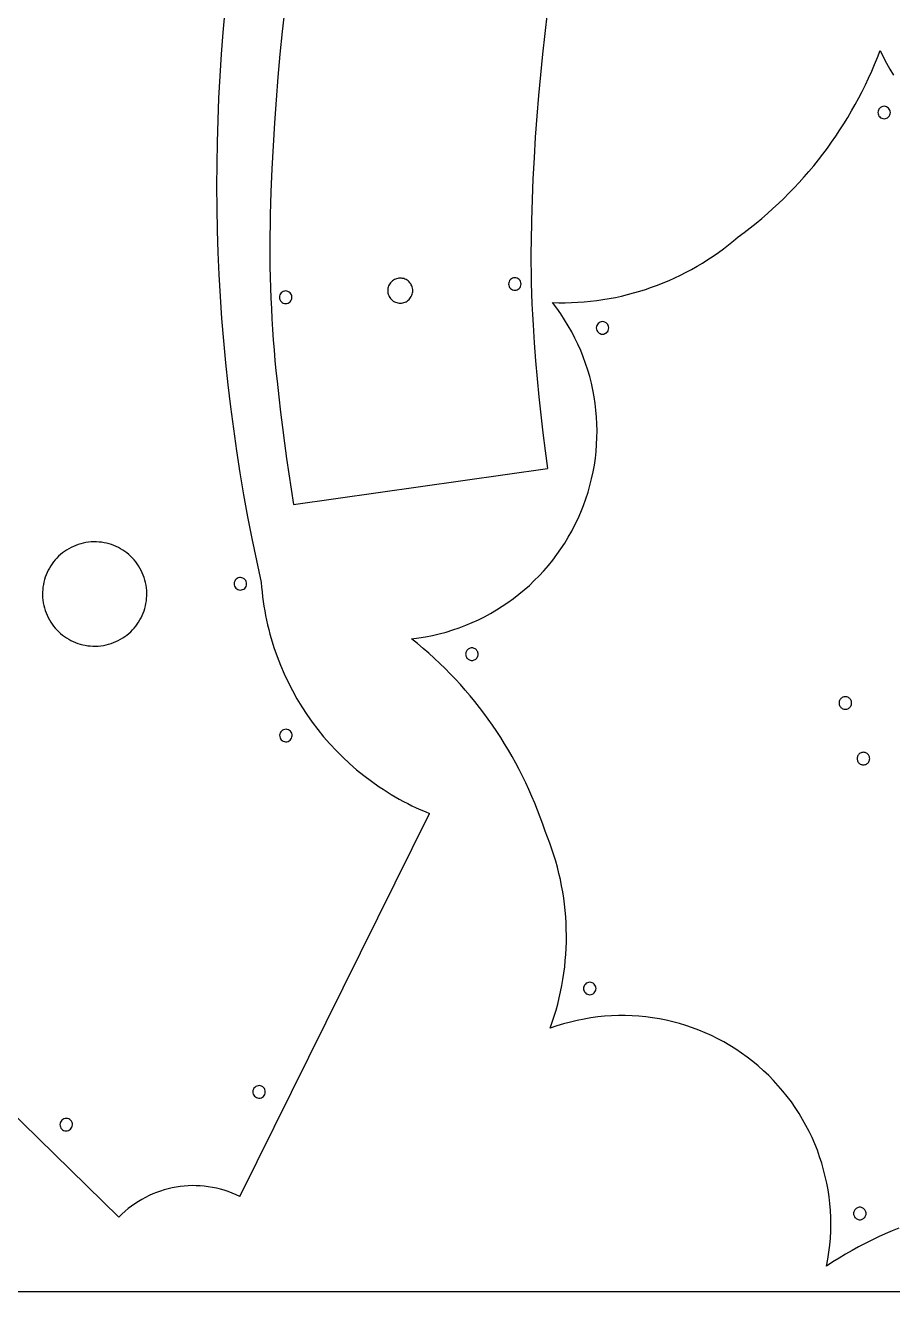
# Model space of a CAD drawing. Extents: x 1 to 9121, y 1 to 4561.
# Drawn here: x 1538 to 3108, y 1 to 2295 of the extents above; entities that cross this region are included whole.
import ezdxf

# ---------------------------------------------------------------- set-up
doc = ezdxf.new("R2010")
doc.units = 0

msp = doc.modelspace()

# ---------------------------------------------------------------- linework, layer by layer
at = {"layer": 'Shape2DView', "color": 7}
for points in [[(2828.7729, 1911.4898), (2839.648416, 1919.544867), (2850.360583, 1927.787541), (2860.907369, 1936.215149), (2871.28674, 1944.825022), (2881.496663, 1953.614486), (2891.535105, 1962.580871), (2901.400032, 1971.721504), (2911.089411, 1981.033714), (2920.601209, 1990.514829), (2929.933392, 2000.162178), (2939.083927, 2009.97309), (2948.050781, 2019.944891), (2956.83192, 2030.074912), (2965.425311, 2040.36048), (2973.828922, 2050.798923), (2982.040717, 2061.38757), (2990.058665, 2072.123749), (2997.880732, 2083.004789), (3005.504885, 2094.028018), (3012.929089, 2105.190765), (3020.151313, 2116.490357), (3027.169523, 2127.924123), (3033.981684, 2139.489391), (3040.585765, 2151.183491), (3046.979732, 2163.00375), (3053.161551, 2174.947496), (3059.129189, 2187.012058), (3064.880612, 2199.194764), (3070.413789, 2211.492943), (3075.726684, 2223.903923), (3080.817266, 2236.425033), (3085.6835, 2249.0536)], [(3085.6835, 2249.0536), (3091.178339, 2237.467602), (3097.034871, 2226.124731), (3103.244605, 2215.030968), (3109.799054, 2204.192288)], [(3104.2534, 2136.685), (3104.018131, 2138.965746), (3103.354264, 2141.089439), (3102.307233, 2143.010755), (3100.922474, 2144.684372), (3099.245421, 2146.064969), (3097.321509, 2147.107223), (3095.196174, 2147.765811), (3092.91485, 2147.995412), (3090.633526, 2147.765811), (3088.508191, 2147.107223), (3086.584279, 2146.064969), (3084.907226, 2144.684372), (3083.522467, 2143.010755), (3082.475436, 2141.089439), (3081.811569, 2138.965746), (3081.5763, 2136.685), (3081.811569, 2134.404254), (3082.475436, 2132.280561), (3083.522467, 2130.359245), (3084.907226, 2128.685628), (3086.584279, 2127.305031), (3088.508191, 2126.262777), (3090.633526, 2125.604189), (3092.91485, 2125.374588), (3095.196174, 2125.604189), (3097.321509, 2126.262777), (3099.245421, 2127.305031), (3100.922474, 2128.685628), (3102.307233, 2130.359245), (3103.354264, 2132.280561), (3104.018131, 2134.404254), (3104.2534, 2136.685), (3104.2534, 2136.685)], [(2492.1839, 1792.3828), (2503.726082, 1792.120209), (2515.246508, 1792.130369), (2526.740749, 1792.411712), (2538.204374, 1792.962671), (2549.632956, 1793.781677), (2561.022064, 1794.867165), (2572.367268, 1796.217566), (2583.66414, 1797.831313), (2594.908251, 1799.706839), (2606.09517, 1801.842576), (2617.220468, 1804.236957), (2628.279717, 1806.888414), (2639.268485, 1809.795381), (2650.182346, 1812.956289), (2661.016867, 1816.369571), (2671.767622, 1820.03366), (2682.430179, 1823.946988), (2693.000109, 1828.107988), (2703.472984, 1832.515093), (2713.844374, 1837.166735), (2724.109849, 1842.061347), (2734.26498, 1847.197361), (2744.305337, 1852.57321), (2754.226492, 1858.187326), (2764.024014, 1864.038143), (2773.693475, 1870.124092), (2783.230445, 1876.443607), (2792.630494, 1882.995119), (2801.889194, 1889.777062), (2811.002114, 1896.787868), (2819.964826, 1904.02597), (2828.7729, 1911.4898)], [(2237.2073, 1183.2176), (2249.92424, 1184.86323), (2262.52172, 1186.927981), (2274.991431, 1189.405626), (2287.325066, 1192.289939), (2299.514316, 1195.574694), (2311.550871, 1199.253665), (2323.426424, 1203.320627), (2335.132667, 1207.769352), (2346.661289, 1212.593616), (2358.003984, 1217.787191), (2369.152442, 1223.343853), (2380.098356, 1229.257374), (2390.833415, 1235.521529), (2401.349313, 1242.130091), (2411.63774, 1249.076836), (2421.690388, 1256.355536), (2431.498948, 1263.959966), (2441.055112, 1271.883899), (2450.350571, 1280.12111), (2459.377017, 1288.665372), (2468.126141, 1297.510459), (2476.589635, 1306.650146), (2484.75919, 1316.078206), (2492.626498, 1325.788414), (2500.18325, 1335.774542), (2507.421137, 1346.030366), (2514.331852, 1356.549659), (2520.907085, 1367.326195), (2527.138528, 1378.353748), (2533.017873, 1389.626092), (2538.536811, 1401.137001), (2543.687033, 1412.880249), (2548.437521, 1424.790812), (2552.763727, 1436.800959), (2556.667047, 1448.900403), (2560.148877, 1461.078854), (2563.210614, 1473.326024), (2565.853652, 1485.631627), (2568.07939, 1497.985372), (2569.889223, 1510.376973), (2571.284547, 1522.796141), (2572.266758, 1535.232588), (2572.837253, 1547.676026), (2572.997428, 1560.116166), (2572.748679, 1572.542721), (2572.092403, 1584.945402), (2571.029995, 1597.313922), (2569.562852, 1609.637991), (2567.69237, 1621.907323), (2565.419945, 1634.111629), (2562.746974, 1646.24062), (2559.674852, 1658.284009), (2556.204977, 1670.231507), (2552.338744, 1682.072826), (2548.077549, 1693.797679), (2543.422788, 1705.395776), (2538.375859, 1716.856831), (2532.938157, 1728.170554), (2527.111078, 1739.326658), (2520.896018, 1750.314854), (2514.294374, 1761.124854), (2507.307543, 1771.746371), (2499.936919, 1782.169115), (2492.1839, 1792.3828)], [(2594.2247, 1746.4904), (2593.989573, 1748.771273), (2593.325798, 1750.8951), (2592.278814, 1752.816552), (2590.894061, 1754.490299), (2589.216979, 1755.87101), (2587.293006, 1756.913355), (2585.167583, 1757.572004), (2582.88615, 1757.801627), (2580.604717, 1757.572004), (2578.479294, 1756.913355), (2576.555321, 1755.87101), (2574.878239, 1754.490299), (2573.493486, 1752.816552), (2572.446502, 1750.8951), (2571.782727, 1748.771273), (2571.5476, 1746.4904), (2571.782727, 1744.209527), (2572.446502, 1742.0857), (2573.493486, 1740.164248), (2574.878239, 1738.490501), (2576.555321, 1737.10979), (2578.479294, 1736.067445), (2580.604717, 1735.408796), (2582.88615, 1735.179173), (2585.167583, 1735.408796), (2587.293006, 1736.067445), (2589.216979, 1737.10979), (2590.894061, 1738.490501), (2592.278814, 1740.164248), (2593.325798, 1742.0857), (2593.989573, 1744.209527), (2594.2247, 1746.4904), (2594.2247, 1746.4904)], [(2478.8598, 834.5681), (2474.559696, 847.400484), (2470.030691, 860.135489), (2465.274695, 872.770354), (2460.293623, 885.302321), (2455.089386, 897.72863), (2449.663898, 910.046523), (2444.01907, 922.253238), (2438.156815, 934.346018), (2432.079047, 946.322103), (2425.787676, 958.178733), (2419.284616, 969.913148), (2412.57178, 981.522591), (2405.65108, 993.004301), (2398.524428, 1004.355519), (2391.193737, 1015.573485), (2383.66092, 1026.65544), (2375.92789, 1037.598625), (2367.996557, 1048.400281), (2359.868836, 1059.057647), (2351.546639, 1069.567965), (2343.031879, 1079.928476), (2334.326467, 1090.136419), (2325.432317, 1100.189036), (2316.35134, 1110.083567), (2307.08545, 1119.817253), (2297.63656, 1129.387334), (2288.006581, 1138.791051), (2278.197426, 1148.025645), (2268.211008, 1157.088356), (2258.049239, 1165.976425), (2247.714032, 1174.687093), (2237.2073, 1183.2176)], [(2357.6494, 1155.3712), (2357.549687, 1156.873106), (2357.256909, 1158.329641), (2356.780605, 1159.72428), (2356.130316, 1161.0405), (2355.31558, 1162.261777), (2354.345939, 1163.371588), (2353.230933, 1164.353409), (2351.9801, 1165.190716), (2350.629555, 1165.855315), (2349.22177, 1166.330029), (2347.775825, 1166.614857), (2346.3108, 1166.7098), (2344.845775, 1166.614857), (2343.39983, 1166.330029), (2341.992045, 1165.855315), (2340.6415, 1165.190716), (2339.390667, 1164.353409), (2338.275661, 1163.371588), (2337.30602, 1162.261777), (2336.491284, 1161.0405), (2335.840995, 1159.72428), (2335.364691, 1158.329641), (2335.071913, 1156.873106), (2334.9722, 1155.3712), (2335.071913, 1153.869294), (2335.364691, 1152.412759), (2335.840995, 1151.01812), (2336.491284, 1149.7019), (2337.30602, 1148.480623), (2338.275661, 1147.370812), (2339.390667, 1146.388991), (2340.6415, 1145.551684), (2341.992045, 1144.887085), (2343.39983, 1144.412371), (2344.845775, 1144.127543), (2346.3108, 1144.0326), (2347.775825, 1144.127543), (2349.22177, 1144.412371), (2350.629555, 1144.887085), (2351.9801, 1145.551684), (2353.230933, 1146.388991), (2354.345939, 1147.370812), (2355.31558, 1148.480623), (2356.130316, 1149.7019), (2356.780605, 1151.01812), (2357.256909, 1152.412759), (2357.549687, 1153.869294), (2357.6494, 1155.3712), (2357.6494, 1155.3712)], [(3034.0172, 1066.902), (3033.917487, 1068.403906), (3033.624709, 1069.860441), (3033.148405, 1071.25508), (3032.498116, 1072.5713), (3031.68338, 1073.792577), (3030.713739, 1074.902388), (3029.598733, 1075.884209), (3028.3479, 1076.721516), (3026.997355, 1077.386115), (3025.58957, 1077.860829), (3024.143625, 1078.145657), (3022.6786, 1078.2406), (3021.213575, 1078.145657), (3019.76763, 1077.860829), (3018.359845, 1077.386115), (3017.0093, 1076.721516), (3015.758467, 1075.884209), (3014.643461, 1074.902388), (3013.67382, 1073.792577), (3012.859084, 1072.5713), (3012.208795, 1071.25508), (3011.732491, 1069.860441), (3011.439713, 1068.403906), (3011.34, 1066.902), (3011.439713, 1065.400094), (3011.732491, 1063.943559), (3012.208795, 1062.54892), (3012.859084, 1061.2327), (3013.67382, 1060.011423), (3014.643461, 1058.901612), (3015.758467, 1057.919791), (3017.0093, 1057.082484), (3018.359845, 1056.417885), (3019.76763, 1055.943171), (3021.213575, 1055.658343), (3022.6786, 1055.5634), (3024.143625, 1055.658343), (3025.58957, 1055.943171), (3026.997355, 1056.417885), (3028.3479, 1057.082484), (3029.598733, 1057.919791), (3030.713739, 1058.901612), (3031.68338, 1060.011423), (3032.498116, 1061.2327), (3033.148405, 1062.54892), (3033.624709, 1063.943559), (3033.917487, 1065.400094), (3034.0172, 1066.902), (3034.0172, 1066.902)], [(3066.7195, 966.2548), (3066.619787, 967.756706), (3066.327009, 969.213241), (3065.850705, 970.60788), (3065.200416, 971.9241), (3064.38568, 973.145377), (3063.416039, 974.255188), (3062.301033, 975.237009), (3061.0502, 976.074316), (3059.699655, 976.738915), (3058.29187, 977.213629), (3056.845925, 977.498457), (3055.3809, 977.5934), (3053.915875, 977.498457), (3052.46993, 977.213629), (3051.062145, 976.738915), (3049.7116, 976.074316), (3048.460767, 975.237009), (3047.345761, 974.255188), (3046.37612, 973.145377), (3045.561384, 971.9241), (3044.911095, 970.60788), (3044.434791, 969.213241), (3044.142013, 967.756706), (3044.0423, 966.2548), (3044.142013, 964.752894), (3044.434791, 963.296359), (3044.911095, 961.90172), (3045.561384, 960.5855), (3046.37612, 959.364223), (3047.345761, 958.254412), (3048.460767, 957.272591), (3049.7116, 956.435284), (3051.062145, 955.770685), (3052.46993, 955.295971), (3053.915875, 955.011143), (3055.3809, 954.9162), (3056.845925, 955.011143), (3058.29187, 955.295971), (3059.699655, 955.770685), (3061.0502, 956.435284), (3062.301033, 957.272591), (3063.416039, 958.254412), (3064.38568, 959.364223), (3065.200416, 960.5855), (3065.850705, 961.90172), (3066.327009, 963.296359), (3066.619787, 964.752894), (3066.7195, 966.2548), (3066.7195, 966.2548)], [(2488.1256, 477.6469), (2491.942067, 488.543022), (2495.49241, 499.502736), (2498.77675, 510.521347), (2501.795211, 521.594158), (2504.547913, 532.71647), (2507.034979, 543.883588), (2509.256531, 555.090815), (2511.21269, 566.333452), (2512.903578, 577.606805), (2514.329318, 588.906175), (2515.490031, 600.226865), (2516.38584, 611.564179), (2517.016866, 622.91342), (2517.383231, 634.269891), (2517.485057, 645.628894), (2517.322466, 656.985733), (2516.89558, 668.33571), (2516.204521, 679.67413), (2515.24941, 690.996294), (2514.030371, 702.297507), (2512.547524, 713.57307), (2510.800992, 724.818288), (2508.790896, 736.028462), (2506.517359, 747.198896), (2503.980502, 758.324894), (2501.180448, 769.401758), (2498.117318, 780.424791), (2494.791234, 791.389296), (2491.202318, 802.290576), (2487.350693, 813.123935), (2483.236479, 823.884675), (2478.8598, 834.5681)], [(2571.139, 549.7283), (2570.903873, 552.009173), (2570.240098, 554.133), (2569.193114, 556.054452), (2567.808361, 557.728199), (2566.131279, 559.10891), (2564.207306, 560.151255), (2562.081883, 560.809904), (2559.80045, 561.039527), (2557.519017, 560.809904), (2555.393594, 560.151255), (2553.469621, 559.10891), (2551.792539, 557.728199), (2550.407786, 556.054452), (2549.360802, 554.133), (2548.697027, 552.009173), (2548.4619, 549.7283), (2548.697027, 547.447427), (2549.360802, 545.3236), (2550.407786, 543.402148), (2551.792539, 541.728401), (2553.469621, 540.34769), (2555.393594, 539.305345), (2557.519017, 538.646696), (2559.80045, 538.417073), (2562.081883, 538.646696), (2564.207306, 539.305345), (2566.131279, 540.34769), (2567.808361, 541.728401), (2569.193114, 543.402148), (2570.240098, 545.3236), (2570.903873, 547.447427), (2571.139, 549.7283), (2571.139, 549.7283)], [(2988.684, 46.9073), (2991.048664, 59.510356), (2992.977807, 72.129315), (2994.47478, 84.754349), (2995.54294, 97.375635), (2996.185638, 109.983346), (2996.40623, 122.567655), (2996.208068, 135.118738), (2995.594508, 147.626768), (2994.568902, 160.081919), (2993.134605, 172.474366), (2991.29497, 184.794283), (2989.053352, 197.031844), (2986.413103, 209.177223), (2983.377579, 221.220595), (2979.950132, 233.152133), (2976.134117, 244.962012), (2971.932887, 256.640405), (2967.349797, 268.177488), (2962.3882, 279.563434), (2957.051449, 290.788417), (2951.3429, 301.842611), (2945.265906, 312.716192), (2938.82382, 323.399332), (2932.019996, 333.882206), (2924.857789, 344.154988), (2917.340552, 354.207853), (2909.471639, 364.030974), (2901.254404, 373.614526), (2892.6922, 382.948683), (2883.788382, 392.023619), (2874.546303, 400.829508), (2864.969318, 409.356524), (2855.109681, 417.555075), (2845.024224, 425.380881), (2834.723162, 432.832094), (2824.216712, 439.90686), (2813.515089, 446.603329), (2802.62851, 452.91965), (2791.567191, 458.85397), (2780.341348, 464.40444), (2768.961196, 469.569206), (2757.436952, 474.346419), (2745.778833, 478.734227), (2733.997053, 482.730778), (2722.10183, 486.334222), (2710.103378, 489.542706), (2698.011915, 492.35438), (2685.837656, 494.767392), (2673.590818, 496.77989), (2661.281615, 498.390025), (2648.920266, 499.595943), (2636.516984, 500.395795), (2624.081988, 500.787728), (2611.625492, 500.769891), (2599.157712, 500.340434), (2586.688866, 499.497504), (2574.229168, 498.23925), (2561.788835, 496.563821), (2549.378083, 494.469366), (2537.007128, 491.954034), (2524.686187, 489.015972), (2512.425474, 485.65333), (2500.235206, 481.864256), (2488.1256, 477.6469)], [(3060.2209, 142.066), (3060.121187, 143.567906), (3059.828409, 145.024441), (3059.352105, 146.41908), (3058.701816, 147.7353), (3057.88708, 148.956577), (3056.917439, 150.066388), (3055.802433, 151.048209), (3054.5516, 151.885516), (3053.201055, 152.550115), (3051.79327, 153.024829), (3050.347325, 153.309657), (3048.8823, 153.4046), (3047.417275, 153.309657), (3045.97133, 153.024829), (3044.563545, 152.550115), (3043.213, 151.885516), (3041.962167, 151.048209), (3040.847161, 150.066388), (3039.87752, 148.956577), (3039.062784, 147.7353), (3038.412495, 146.41908), (3037.936191, 145.024441), (3037.643413, 143.567906), (3037.5437, 142.066), (3037.643413, 140.564094), (3037.936191, 139.107559), (3038.412495, 137.71292), (3039.062784, 136.3967), (3039.87752, 135.175423), (3040.847161, 134.065612), (3041.962167, 133.083791), (3043.213, 132.246484), (3044.563545, 131.581885), (3045.97133, 131.107171), (3047.417275, 130.822343), (3048.8823, 130.7274), (3050.347325, 130.822343), (3051.79327, 131.107171), (3053.201055, 131.581885), (3054.5516, 132.246484), (3055.802433, 133.083791), (3056.917439, 134.065612), (3057.88708, 135.175423), (3058.701816, 136.3967), (3059.352105, 137.71292), (3059.828409, 139.107559), (3060.121187, 140.564094), (3060.2209, 142.066), (3060.2209, 142.066)], [(3119.619383, 115.634372), (3107.220932, 110.509461), (3094.911882, 105.157049), (3082.695448, 99.578105), (3070.574846, 93.773593), (3058.55329, 87.744481), (3046.633997, 81.491734), (3034.820181, 75.016319), (3023.115058, 68.319201), (3011.521844, 61.401348), (3000.043752, 54.263726), (2988.684, 46.9073)]]:
    msp.add_lwpolyline(points, dxfattribs=at)
at = {"layer": 'ShapeString', "color": 7}
for points in [[(0.5001, 4560.5032), (9120.5001, 4560.5032), (9120.5001, 0.5032), (0.5001, 0.5032), (0.5001, 4560.5032)], [(1898.959401, 2321.556943), (1895.387303, 2281.893228), (1892.297315, 2242.179255), (1889.690193, 2202.419455), (1887.566692, 2162.618261), (1885.927568, 2122.780104), (1884.773576, 2082.909418), (1884.105472, 2043.010634), (1883.924012, 2003.088185), (1884.229951, 1963.146502), (1885.024044, 1923.190019), (1886.307047, 1883.223166), (1888.079716, 1843.250376), (1890.342807, 1803.276082), (1893.097074, 1763.304716), (1896.343274, 1723.34071), (1900.082162, 1683.388496), (1904.314493, 1643.452505), (1909.041023, 1603.537172), (1914.262508, 1563.646927), (1919.979703, 1523.786203), (1926.193364, 1483.959432), (1932.904246, 1444.171046), (1940.113106, 1404.425478), (1947.820697, 1364.727159), (1956.027777, 1325.080523), (1964.7351, 1285.49)], [(2007.339851, 2324.858721), (2002.772336, 2283.631038), (1998.614386, 2242.335128), (1994.867037, 2200.973888), (1991.531327, 2159.550216), (1988.608296, 2118.06701), (1986.098979, 2076.527168), (1984.004416, 2034.933587), (1982.325643, 1993.289165), (1981.0637, 1951.5968)], [(2482.892596, 2317.368232), (2478.303071, 2280.007466), (2474.093916, 2242.580273), (2470.266117, 2205.089428), (2466.82066, 2167.537703), (2463.758529, 2129.927873), (2461.080711, 2092.26271), (2458.78819, 2054.54499), (2456.881954, 2016.777485), (2455.362986, 1978.962969), (2454.232273, 1941.104216), (2453.4908, 1903.204)], [(1981.0677, 1951.5974), (1980.668652, 1932.702218), (1980.425551, 1913.806639), (1980.338358, 1894.911626), (1980.407034, 1876.018143), (1980.631539, 1857.127154), (1981.011834, 1838.239622), (1981.54788, 1819.356511), (1982.239638, 1800.478783), (1983.087068, 1781.607403), (1984.09013, 1762.743333), (1985.248787, 1743.887538), (1986.562998, 1725.040981), (1988.032724, 1706.204625), (1989.657926, 1687.379434), (1991.438564, 1668.566371), (1993.3746, 1649.7664)], [(2453.4908, 1903.204), (2453.307147, 1884.315033), (2453.300617, 1865.42642), (2453.471181, 1846.539406), (2453.818809, 1827.655236), (2454.343474, 1808.775155), (2455.045147, 1789.900409), (2455.923799, 1771.032242), (2456.9794, 1752.1719)], [(2229.0812, 1832.9168), (2227.084702, 1834.096643), (2225.019207, 1835.051062), (2222.900465, 1835.783256), (2220.744226, 1836.296427), (2218.566239, 1836.593775), (2216.382257, 1836.678499), (2214.208027, 1836.553802), (2212.059302, 1836.222882), (2209.95183, 1835.688941), (2207.901363, 1834.955179), (2205.92365, 1834.024796), (2204.034442, 1832.900993), (2202.249489, 1831.586971), (2200.584541, 1830.085929), (2199.055349, 1828.401069), (2197.677662, 1826.53559), (2196.494694, 1824.540942), (2195.537043, 1822.476944), (2194.801533, 1820.35935), (2194.284987, 1818.203917), (2193.98423, 1816.026399), (2193.896086, 1813.842551), (2194.01738, 1811.668129), (2194.344935, 1809.518888), (2194.875576, 1807.410584), (2195.606127, 1805.35897), (2196.533413, 1803.379803), (2197.654256, 1801.488838), (2198.965483, 1799.70183), (2200.463916, 1798.034534), (2202.14638, 1796.502706), (2204.0097, 1795.1221), (2206.006198, 1793.942257), (2208.071693, 1792.987838), (2210.190435, 1792.255644), (2212.346674, 1791.742473), (2214.524661, 1791.445125), (2216.708643, 1791.360401), (2218.882873, 1791.485098), (2221.031598, 1791.816018), (2223.13907, 1792.349959), (2225.189537, 1793.083721), (2227.16725, 1794.014104), (2229.056458, 1795.137907), (2230.841411, 1796.451929), (2232.506359, 1797.952971), (2234.035551, 1799.637831), (2235.413238, 1801.50331), (2236.596206, 1803.497958), (2237.553857, 1805.561956), (2238.289367, 1807.67955), (2238.805913, 1809.834983), (2239.10667, 1812.012501), (2239.194814, 1814.196349), (2239.07352, 1816.370771), (2238.745965, 1818.520012), (2238.215324, 1820.628316), (2237.484773, 1822.67993), (2236.557487, 1824.659097), (2235.436644, 1826.550062), (2234.125417, 1828.33707), (2232.626984, 1830.004366), (2230.94452, 1831.536194), (2229.0812, 1832.9168), (2229.0812, 1832.9168)], [(2430.3423, 1835.4387), (2428.311723, 1836.502926), (2426.175189, 1837.123271), (2423.995557, 1837.312543), (2421.835687, 1837.083553), (2419.758441, 1836.449111), (2417.826676, 1835.422025), (2416.103255, 1834.015104), (2414.651035, 1832.24116), (2413.581383, 1830.213436), (2412.955326, 1828.078568), (2412.760225, 1825.899451), (2412.983438, 1823.738977), (2413.612323, 1821.660041), (2414.63424, 1819.725536), (2416.036546, 1817.998358), (2417.8066, 1816.5414), (2419.837177, 1815.477174), (2421.973711, 1814.856829), (2424.153343, 1814.667557), (2426.313213, 1814.896547), (2428.390459, 1815.530989), (2430.322224, 1816.558075), (2432.045645, 1817.964996), (2433.497865, 1819.73894), (2434.567517, 1821.766664), (2435.193574, 1823.901532), (2435.388675, 1826.080649), (2435.165462, 1828.241123), (2434.536577, 1830.320059), (2433.51466, 1832.254564), (2432.112354, 1833.981742), (2430.3423, 1835.4387), (2430.3423, 1835.4387)], [(2015.2842, 1811.4976), (2013.253287, 1812.564182), (2011.115981, 1813.186425), (2008.935256, 1813.377131), (2006.774085, 1813.149103), (2004.695443, 1812.515146), (2002.762303, 1811.48806), (2001.03764, 1810.080651), (1999.584428, 1808.30572), (1998.514238, 1806.276706), (1997.888198, 1804.140509), (1997.693616, 1801.960126), (1997.917802, 1799.798553), (1998.548065, 1797.718788), (1999.571713, 1795.783826), (2000.976055, 1794.056664), (2002.7484, 1792.6003), (2004.779313, 1791.533718), (2006.916619, 1790.911475), (2009.097344, 1790.720769), (2011.258515, 1790.948797), (2013.337157, 1791.582754), (2015.270297, 1792.60984), (2016.99496, 1794.017249), (2018.448172, 1795.79218), (2019.518362, 1797.821194), (2020.144402, 1799.957391), (2020.338984, 1802.137774), (2020.114798, 1804.299347), (2019.484535, 1806.379112), (2018.460887, 1808.314074), (2017.056545, 1810.041236), (2015.2842, 1811.4976), (2015.2842, 1811.4976)], [(2456.9794, 1752.1719), (2459.126122, 1719.495124), (2461.599492, 1686.843913), (2464.399264, 1654.220714), (2467.52519, 1621.627973), (2470.977024, 1589.068135), (2474.754518, 1556.543646), (2478.857426, 1524.056953), (2483.2855, 1491.6105)], [(1993.3746, 1649.7664), (1996.466259, 1621.773064), (1999.739802, 1593.801314), (2003.195111, 1565.852035), (2006.832067, 1537.926113), (2010.650552, 1510.024433), (2014.650448, 1482.14788), (2018.831637, 1454.297341), (2023.194, 1426.4737)], [(2023.194, 1426.4737), (2483.2864, 1491.6044)], [(1756.2576, 1280.2674), (1755.319226, 1285.03857), (1754.153206, 1289.706216), (1752.766384, 1294.265487), (1751.165605, 1298.71153), (1749.357714, 1303.039493), (1747.349553, 1307.244525), (1745.147969, 1311.321774), (1742.759805, 1315.266387), (1740.191906, 1319.073513), (1737.451115, 1322.7383), (1734.544278, 1326.255896), (1731.478239, 1329.621448), (1728.259843, 1332.830105), (1724.895932, 1335.877016), (1721.393353, 1338.757327), (1717.758949, 1341.466187), (1713.999565, 1343.998745), (1710.122046, 1346.350147), (1706.133234, 1348.515543), (1702.039976, 1350.49008), (1697.849115, 1352.268906), (1693.567496, 1353.84717), (1689.201963, 1355.220019), (1684.75936, 1356.382601), (1680.246532, 1357.330065), (1675.670324, 1358.057558), (1671.037579, 1358.560229), (1666.355142, 1358.833226), (1661.629858, 1358.871696), (1656.868571, 1358.670788), (1652.078124, 1358.22565), (1647.265364, 1357.53143), (1642.493826, 1356.594927), (1637.825723, 1355.430737), (1633.265909, 1354.045703), (1628.819239, 1352.446668), (1624.490567, 1350.640474), (1620.284748, 1348.633963), (1616.206636, 1346.433977), (1612.261086, 1344.04736), (1608.452954, 1341.480954), (1604.787092, 1338.741601), (1601.268357, 1335.836144), (1597.901603, 1332.771425), (1594.691684, 1329.554286), (1591.643454, 1326.191571), (1588.76177, 1322.690122), (1586.051485, 1319.05678), (1583.517453, 1315.29839), (1581.16453, 1311.421792), (1578.997571, 1307.433831), (1577.021429, 1303.341347), (1575.240959, 1299.151184), (1573.661017, 1294.870184), (1572.286456, 1290.505189), (1571.122131, 1286.063043), (1570.172898, 1281.550587), (1569.44361, 1276.974664), (1568.939122, 1272.342117), (1568.66429, 1267.659788), (1568.623966, 1262.934519), (1568.823007, 1258.173153), (1569.266267, 1253.382532), (1569.9586, 1248.5695), (1570.896974, 1243.79833), (1572.062994, 1239.130684), (1573.449816, 1234.571413), (1575.050595, 1230.12537), (1576.858486, 1225.797407), (1578.866647, 1221.592375), (1581.068231, 1217.515126), (1583.456395, 1213.570513), (1586.024294, 1209.763387), (1588.765085, 1206.0986), (1591.671922, 1202.581004), (1594.737961, 1199.215452), (1597.956357, 1196.006795), (1601.320268, 1192.959884), (1604.822847, 1190.079573), (1608.457251, 1187.370713), (1612.216635, 1184.838155), (1616.094154, 1182.486753), (1620.082966, 1180.321357), (1624.176224, 1178.34682), (1628.367085, 1176.567994), (1632.648704, 1174.98973), (1637.014237, 1173.616881), (1641.45684, 1172.454299), (1645.969668, 1171.506835), (1650.545876, 1170.779342), (1655.178621, 1170.276671), (1659.861058, 1170.003674), (1664.586342, 1169.965204), (1669.347629, 1170.166112), (1674.138076, 1170.61125), (1678.950836, 1171.30547), (1683.722374, 1172.241973), (1688.390477, 1173.406163), (1692.950291, 1174.791197), (1697.396961, 1176.390232), (1701.725633, 1178.196426), (1705.931452, 1180.202937), (1710.009564, 1182.402923), (1713.955114, 1184.78954), (1717.763246, 1187.355946), (1721.429108, 1190.095299), (1724.947843, 1193.000756), (1728.314597, 1196.065475), (1731.524516, 1199.282614), (1734.572746, 1202.645329), (1737.45443, 1206.146778), (1740.164715, 1209.78012), (1742.698747, 1213.53851), (1745.05167, 1217.415108), (1747.218629, 1221.403069), (1749.194771, 1225.495553), (1750.975241, 1229.685716), (1752.555183, 1233.966716), (1753.929744, 1238.331711), (1755.094069, 1242.773857), (1756.043302, 1247.286313), (1756.77259, 1251.862236), (1757.277078, 1256.494783), (1757.55191, 1261.177112), (1757.592234, 1265.902381), (1757.393193, 1270.663747), (1756.949933, 1275.454368), (1756.2576, 1280.2674), (1756.2576, 1280.2674)], [(1938.2097, 1284.7579), (1937.598172, 1286.970594), (1936.589193, 1288.956574), (1935.235304, 1290.678604), (1933.589047, 1292.09945), (1931.702961, 1293.181878), (1929.62959, 1293.888653), (1927.421472, 1294.182541), (1925.13115, 1294.026307), (1922.918038, 1293.416293), (1920.931369, 1292.408673), (1919.208414, 1291.055962), (1917.786442, 1289.410676), (1916.702724, 1287.525332), (1915.994531, 1285.452444), (1915.699133, 1283.244528), (1915.8538, 1280.9541), (1916.465328, 1278.741406), (1917.474307, 1276.755426), (1918.828196, 1275.033396), (1920.474453, 1273.61255), (1922.360539, 1272.530122), (1924.43391, 1271.823347), (1926.642028, 1271.529459), (1928.93235, 1271.685693), (1931.145462, 1272.295707), (1933.132131, 1273.303327), (1934.855086, 1274.656038), (1936.277058, 1276.301324), (1937.360776, 1278.186668), (1938.068969, 1280.259556), (1938.364367, 1282.467472), (1938.2097, 1284.7579), (1938.2097, 1284.7579)], [(1964.7351, 1285.49), (1965.422687, 1276.767568), (1966.263515, 1268.081637), (1967.256433, 1259.433792), (1968.400287, 1250.825614), (1969.693924, 1242.258687), (1971.136193, 1233.734594), (1972.72594, 1225.254918), (1974.462012, 1216.821241), (1976.343256, 1208.435147), (1978.368521, 1200.098218), (1980.536652, 1191.812038), (1982.846498, 1183.578189), (1987.886721, 1167.273817), (1993.479968, 1151.197766), (1999.617018, 1135.362699), (2006.288646, 1119.78128), (2013.485633, 1104.466172), (2021.198755, 1089.430039), (2029.41879, 1074.685544), (2038.136517, 1060.245352), (2047.342713, 1046.122124), (2057.028156, 1032.328526), (2067.183624, 1018.87722), (2077.799895, 1005.780869), (2088.867746, 993.052138), (2100.377956, 980.70369), (2112.321303, 968.748189), (2124.688564, 957.198297), (2137.470517, 946.066679), (2150.657941, 935.365998), (2164.241612, 925.108917), (2178.212309, 915.3081), (2185.339911, 910.582748), (2192.560811, 905.976211), (2199.873856, 901.490072), (2207.277894, 897.125913), (2214.771771, 892.885318), (2222.354336, 888.769869), (2230.024435, 884.78115), (2237.780916, 880.920743), (2245.622626, 877.190232), (2253.548411, 873.591199), (2261.55712, 870.125227), (2269.6476, 866.7939)], [(2020.5456, 1009.9029), (2019.931101, 1012.111872), (2018.920419, 1014.094124), (2017.565947, 1015.812595), (2015.920079, 1017.230228), (2014.035208, 1018.309962), (2011.963728, 1019.014738), (2009.758033, 1019.307499), (2007.470516, 1019.151183), (2005.260025, 1018.542171), (2003.27527, 1017.536413), (2001.553441, 1016.186211), (2000.131727, 1014.543867), (1999.047317, 1012.661683), (1998.3374, 1010.591959), (1998.039164, 1008.386998), (1998.1898, 1006.0991), (1998.804299, 1003.890128), (1999.814981, 1001.907876), (2001.169453, 1000.189405), (2002.815321, 998.771772), (2004.700192, 997.692038), (2006.771672, 996.987262), (2008.977367, 996.694501), (2011.264884, 996.850817), (2013.475375, 997.459829), (2015.46013, 998.465587), (2017.181959, 999.815789), (2018.603673, 1001.458133), (2019.688083, 1003.340317), (2020.398, 1005.410041), (2020.696236, 1007.615002), (2020.5456, 1009.9029), (2020.5456, 1009.9029)], [(1926.0709, 172.9504), (2269.6474, 866.7905)], [(1707.0585, 135.6864), (1153.3503, 676.8574)], [(1972.0356, 364.348), (1971.420646, 366.556392), (1970.409706, 368.538064), (1969.055151, 370.255984), (1967.40935, 371.673121), (1965.524674, 372.752441), (1963.453494, 373.456915), (1961.248179, 373.749508), (1958.961101, 373.59319), (1956.751017, 372.984344), (1954.766558, 371.978887), (1953.044899, 370.629086), (1951.623218, 368.987209), (1950.538691, 367.105524), (1949.828495, 365.036299), (1949.529805, 362.831802), (1949.6798, 360.5443), (1950.294754, 358.335908), (1951.305694, 356.354236), (1952.660249, 354.636316), (1954.30605, 353.219179), (1956.190726, 352.139859), (1958.261906, 351.435385), (1960.467221, 351.142792), (1962.754299, 351.29911), (1964.964383, 351.907956), (1966.948842, 352.913413), (1968.670501, 354.263214), (1970.092182, 355.905091), (1971.176709, 357.786776), (1971.886905, 359.856001), (1972.185595, 362.060498), (1972.0356, 364.348), (1972.0356, 364.348)], [(1622.7369, 304.9164), (1622.125372, 307.129094), (1621.116393, 309.115074), (1619.762504, 310.837104), (1618.116247, 312.25795), (1616.230161, 313.340378), (1614.15679, 314.047153), (1611.948672, 314.341041), (1609.65835, 314.184807), (1607.445238, 313.574793), (1605.458569, 312.567173), (1603.735614, 311.214462), (1602.313642, 309.569176), (1601.229924, 307.683832), (1600.521731, 305.610944), (1600.226333, 303.403028), (1600.381, 301.1126), (1600.992528, 298.899906), (1602.001507, 296.913926), (1603.355396, 295.191896), (1605.001653, 293.77105), (1606.887739, 292.688622), (1608.96111, 291.981847), (1611.169228, 291.687959), (1613.45955, 291.844193), (1615.672662, 292.454207), (1617.659331, 293.461827), (1619.382286, 294.814538), (1620.804258, 296.459824), (1621.887976, 298.345168), (1622.596169, 300.418056), (1622.891567, 302.625972), (1622.7369, 304.9164), (1622.7369, 304.9164)], [(1926.068, 172.9505), (1919.147155, 176.206183), (1912.146596, 179.162289), (1905.074791, 181.820257), (1897.940207, 184.181529), (1890.751311, 186.247545), (1883.51657, 188.019745), (1876.244451, 189.499571), (1868.943423, 190.688463), (1861.621951, 191.587861), (1854.288504, 192.199207), (1846.951548, 192.523941), (1839.619551, 192.563504), (1832.300981, 192.319336), (1825.004303, 191.792878), (1817.737985, 190.985571), (1810.510496, 189.898855), (1803.330301, 188.534171), (1796.205869, 186.892959), (1789.145666, 184.976661), (1782.15816, 182.786717), (1775.251817, 180.324568), (1768.435106, 177.591654), (1761.716493, 174.589416), (1755.104446, 171.319294), (1748.607432, 167.78273), (1742.233917, 163.981164), (1735.992371, 159.916036), (1729.891258, 155.588788), (1723.939048, 151.000859), (1718.144207, 146.153691), (1712.515201, 141.048725), (1707.0605, 135.6874)]]:
    msp.add_lwpolyline(points, dxfattribs=at)

doc.saveas('drawing.dxf')
